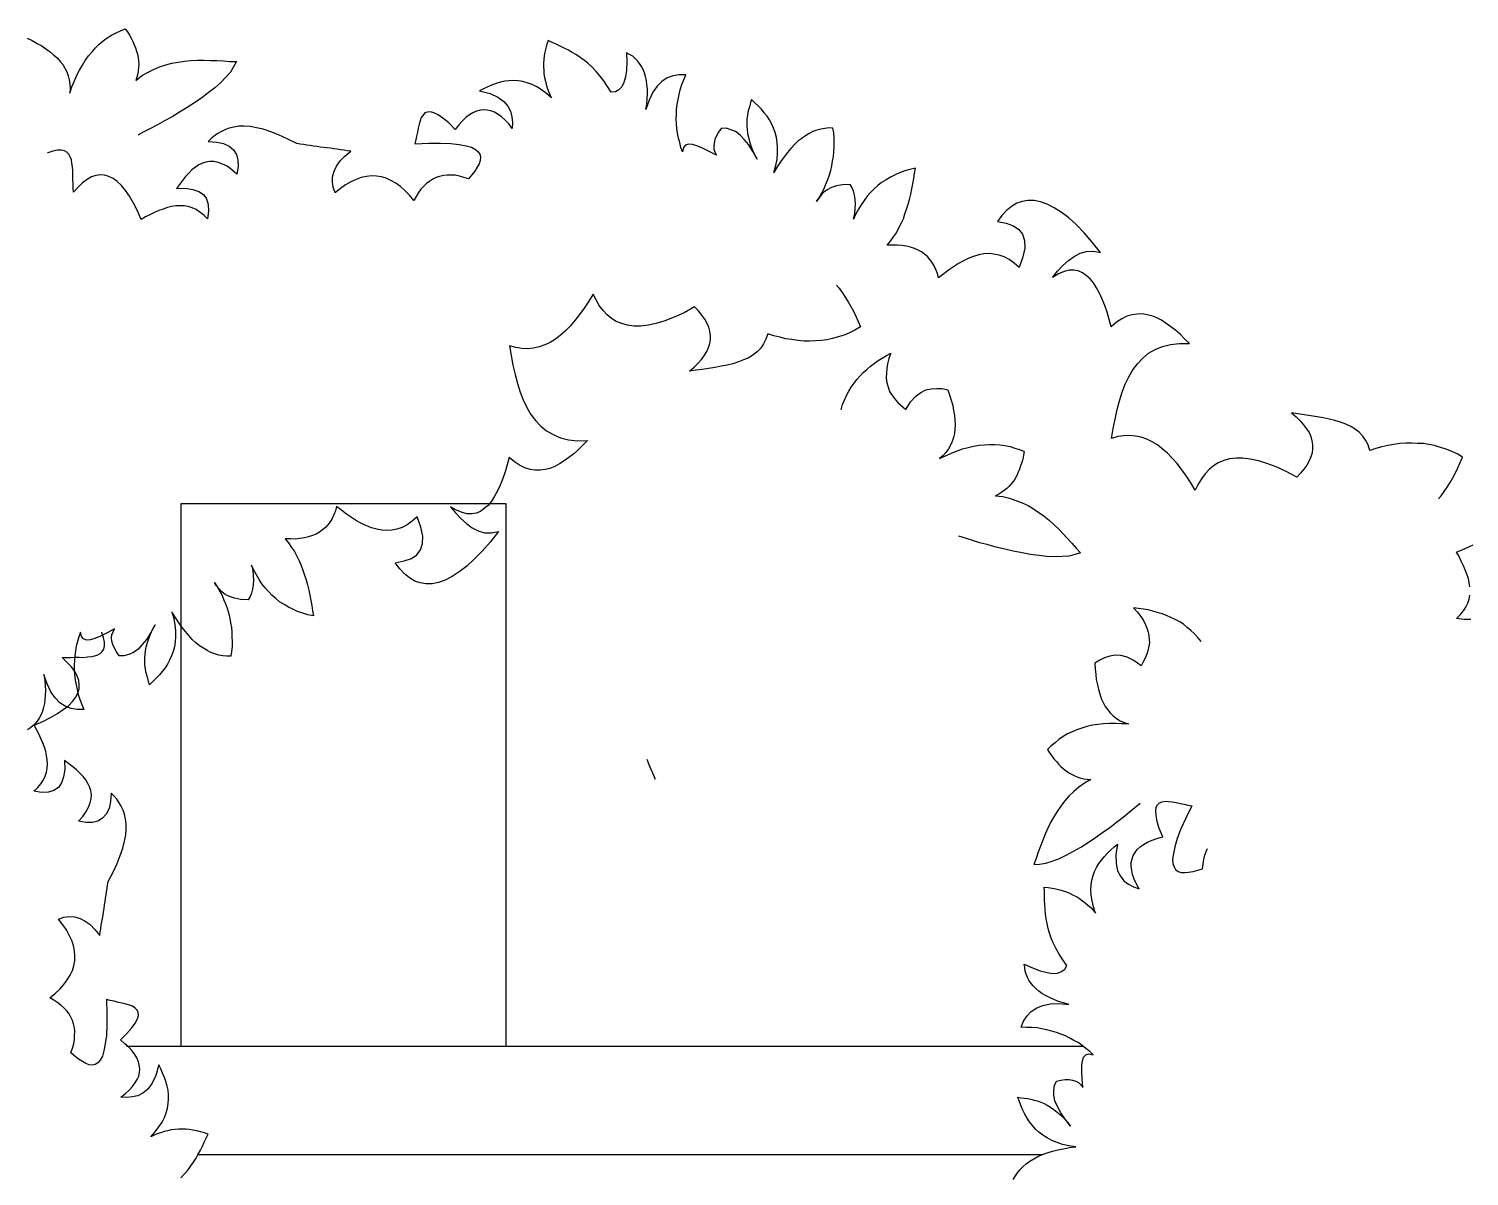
# Model space of a CAD drawing. Extents: x -24232 to 27340, y -23039 to 23489.
# Drawn here: x 8618 to 9282, y -18500 to -17971 of the extents above; entities that cross this region are included whole.
import ezdxf

# ---------------------------------------------------------------- set-up
doc = ezdxf.new("R2010")
doc.units = 0
doc.header["$LTSCALE"] = 10
for name, color, linetype in [('0-PLANTS', 11, 'CONTINUOUS'), ('1', 1, 'CONTINUOUS'), ('3', 3, 'CONTINUOUS')]:
    doc.layers.add(name, color=color, linetype=linetype)

msp = doc.modelspace()

# ---------------------------------------------------------------- linework, layer by layer
at = {"layer": '0-PLANTS', "color": 11}
msp.add_lwpolyline([(8906.47, -18316.71), (8903.49, -18309.91), (8902.56, -18307.4)], dxfattribs=at)
for points in [[(8907.22, -18318.43), (8907.22, -18318.43)], [(8976.02, -18346.05), (8976.02, -18346.05)]]:
    msp.add_lwpolyline(points, close=True, dxfattribs=at)
at = {"layer": '1'}
for p, q in [((8837.61, -18189.61), (8687.61, -18189.61)), ((8687.61, -18189.61), (8687.61, -18439.61)), ((8837.61, -18439.61), (8837.61, -18189.61))]:
    msp.add_line(p, q, dxfattribs=at)
for points in [[(8616.82, -17974.85), (8619.1, -17975.98), (8621.39, -17977.25), (8623.53, -17978.39), (8625.43, -17979.83), (8627.32, -17981.13), (8628.94, -17982.46), (8630.58, -17983.92), (8631.96, -17985.55), (8633.19, -17987.05), (8634.17, -17988.71), (8635.01, -17990.39), (8635.73, -17992.21), (8636.18, -17994.07), (8636.52, -17996.06), (8636.58, -17998.09), (8636.38, -18000.14), (8636.38, -18000.14), (8637.45, -17997.33), (8638.53, -17994.51), (8639.63, -17991.96), (8640.88, -17989.54), (8642.28, -17987.23), (8643.56, -17985.08), (8645.11, -17983.03), (8646.69, -17981.11), (8648.27, -17979.33), (8650, -17977.67), (8651.75, -17976.14), (8653.64, -17974.74), (8655.68, -17973.45), (8657.75, -17972.44), (8659.81, -17971.42), (8662.03, -17970.52), (8662.03, -17970.52), (8662.98, -17971.92), (8663.94, -17973.45), (8664.76, -17974.86), (8665.45, -17976.41), (8666.13, -17977.84), (8666.68, -17979.27), (8667.24, -17980.84), (8667.66, -17982.29), (8667.94, -17983.75), (8668.08, -17985.23), (8668.24, -17986.84), (8668.12, -17988.34), (8668, -17989.84), (8667.73, -17991.22), (8667.34, -17992.75), (8666.81, -17994.29), (8666.81, -17994.29), (8669.45, -17992.27), (8672.27, -17990.64), (8674.98, -17989.29), (8677.84, -17988.06), (8680.72, -17987.09), (8683.5, -17986.41), (8686.43, -17985.85), (8689.36, -17985.43), (8692.31, -17985.14), (8695.28, -17984.98), (8698.25, -17984.96), (8701.24, -17985.07), (8704.23, -17985.18), (8707.22, -17985.29), (8710.23, -17985.53), (8713.22, -17985.64), (8713.22, -17985.64), (8711.97, -17988.07), (8710.45, -17990.52), (8708.38, -17992.89), (8705.92, -17995.44), (8703.31, -17997.73), (8700.29, -18000.06), (8697.27, -18002.39), (8693.97, -18004.61), (8690.53, -18006.84), (8687.08, -18008.95), (8683.63, -18011.05), (8680.16, -18012.88), (8676.83, -18014.83), (8673.61, -18016.5), (8670.64, -18018.02), (8667.81, -18019.52)], [(9267.48, -18187.28), (9268.62, -18185.88), (9270.04, -18183.86), (9271.46, -18181.83), (9272.75, -18179.66), (9274.05, -18177.48), (9275.22, -18175.3), (9276.39, -18172.97), (9277.45, -18170.51), (9278.51, -18168.04), (9278.51, -18168.04), (9275.94, -18166.56), (9273.49, -18165.37), (9270.89, -18164.3), (9268.26, -18163.5), (9265.63, -18162.7), (9262.97, -18162.17), (9260.44, -18161.78), (9257.74, -18161.65), (9255.05, -18161.52), (9252.34, -18161.52), (9249.6, -18161.8), (9246.85, -18162.2), (9244.11, -18162.61), (9241.33, -18163.28), (9238.56, -18163.96), (9235.75, -18164.9), (9235.75, -18164.9), (9234.92, -18162.38), (9233.78, -18160.23), (9232.47, -18158.34), (9230.89, -18156.56), (9229, -18155.16), (9226.96, -18153.87), (9224.62, -18152.83), (9222.28, -18151.92), (9219.65, -18151.12), (9217, -18150.45), (9214.21, -18149.9), (9211.42, -18149.36), (9208.49, -18148.93), (9205.55, -18148.51), (9202.61, -18148.08), (9199.68, -18147.66), (9199.68, -18147.66), (9201.8, -18149.49), (9203.65, -18151.3), (9205.23, -18153.08), (9206.54, -18154.97), (9207.72, -18156.71), (9208.49, -18158.55), (9208.97, -18160.49), (9209.33, -18162.29), (9209.28, -18164.18), (9209.1, -18166.06), (9208.51, -18167.89), (9207.79, -18169.72), (9206.78, -18171.65), (9205.38, -18173.54), (9203.84, -18175.42), (9202.03, -18177.27), (9202.03, -18177.27), (9197.15, -18174.63), (9192.61, -18172.55), (9188.31, -18170.91), (9184.36, -18169.71), (9180.65, -18168.93), (9177.17, -18168.45), (9174.06, -18168.42), (9171.05, -18168.8), (9168.39, -18169.62), (9165.86, -18170.59), (9163.69, -18172), (9161.62, -18173.69), (9159.8, -18175.68), (9158.09, -18177.94), (9156.62, -18180.51), (9155.27, -18183.22), (9155.27, -18183.22), (9153.29, -18179.91), (9151.17, -18176.72), (9149.02, -18173.8), (9146.86, -18171.01), (9144.67, -18168.49), (9142.45, -18166.24), (9140.09, -18164.11), (9137.82, -18162.4), (9135.39, -18160.94), (9132.94, -18159.75), (9130.32, -18158.82), (9127.8, -18158.3), (9125.12, -18158.03), (9122.4, -18158.17), (9119.65, -18158.57), (9116.73, -18159.37), (9116.73, -18159.37), (9117.44, -18154.84), (9118.28, -18150.45), (9119.26, -18146.08), (9120.34, -18141.99), (9121.54, -18138.04), (9122.98, -18134.39), (9124.68, -18130.91), (9126.49, -18127.7), (9128.66, -18124.93), (9131.08, -18122.33), (9133.73, -18120.15), (9136.75, -18118.42), (9140.14, -18116.99), (9143.89, -18116.01), (9148, -18115.6), (9152.6, -18115.65), (9152.6, -18115.65), (9150.5, -18113.55), (9148.41, -18111.45), (9146.29, -18109.61), (9144.02, -18107.9), (9141.87, -18106.33), (9139.71, -18104.9), (9137.52, -18103.74), (9135.31, -18102.84), (9133.06, -18102.35), (9130.79, -18101.99), (9128.48, -18102.03), (9126.15, -18102.34), (9123.78, -18103.06), (9121.35, -18104.31), (9119.03, -18105.84), (9116.53, -18107.89), (9116.53, -18107.89), (9115.64, -18104.55), (9114.62, -18101.2), (9113.57, -18098.12), (9112.37, -18095.16), (9111.15, -18092.46), (9109.76, -18090.02), (9108.37, -18087.72), (9106.79, -18085.8), (9105.05, -18084.28), (9103.28, -18083.02), (9101.33, -18082.15), (9099.33, -18081.82), (9097.16, -18081.87), (9094.8, -18082.45), (9092.26, -18083.56), (9089.52, -18085.18), (9089.52, -18085.18), (9091.84, -18082.3), (9094.26, -18079.69), (9096.79, -18077.37), (9099.42, -18075.46), (9102.27, -18073.98), (9105.2, -18073.19), (9108.32, -18073.09), (9111.65, -18073.69), (9111.65, -18073.69), (9107.79, -18068.84), (9104.01, -18064.67), (9100.45, -18060.94), (9096.97, -18057.75), (9093.44, -18055.1), (9090.26, -18053.03), (9087.04, -18051.35), (9083.9, -18050.23), (9080.98, -18049.67), (9078.13, -18049.66), (9075.52, -18050.08), (9073, -18050.91), (9070.55, -18052.43), (9068.2, -18054.23), (9066.07, -18056.59), (9064.04, -18059.37), (9064.04, -18059.37), (9068.16, -18060.19), (9071.43, -18061.32), (9073.97, -18063.06), (9075.65, -18065.26), (9076.57, -18068.19), (9076.65, -18071.59), (9075.83, -18075.7), (9074.14, -18080.55), (9074.14, -18080.55), (9071.76, -18078.55), (9069.49, -18076.84), (9067.17, -18075.66), (9064.81, -18074.89), (9062.42, -18074.38), (9060.14, -18074.15), (9057.82, -18074.33), (9055.48, -18074.78), (9053.1, -18075.49), (9050.85, -18076.35), (9048.44, -18077.47), (9046.15, -18078.73), (9043.83, -18080.26), (9041.51, -18081.79), (9039.32, -18083.47), (9036.97, -18085.27), (9036.97, -18085.27), (9036.49, -18083.33), (9035.72, -18081.49), (9034.94, -18079.79), (9034.01, -18078.21), (9032.92, -18076.88), (9031.84, -18075.56), (9030.45, -18074.47), (9029.07, -18073.39), (9027.53, -18072.56), (9025.84, -18071.85), (9024, -18071.26), (9022.15, -18070.81), (9020.02, -18070.46), (9017.87, -18070.25), (9015.7, -18070.31), (9013.26, -18070.34), (9013.26, -18070.34), (9014.8, -18068.46), (9016.22, -18066.43), (9017.49, -18064.52), (9018.65, -18062.34), (9019.67, -18060.27), (9020.7, -18058.07), (9021.46, -18055.84), (9022.22, -18053.62), (9022.98, -18051.39), (9023.61, -18049.15), (9024.12, -18046.76), (9024.62, -18044.38), (9025.13, -18041.99), (9025.5, -18039.59), (9025.88, -18037.19), (9026.25, -18034.79), (9026.25, -18034.79), (9023.76, -18035.35), (9021.38, -18036.07), (9019, -18036.91), (9016.87, -18037.92), (9014.74, -18038.93), (9012.73, -18040.09), (9010.7, -18041.38), (9008.93, -18042.83), (9007.15, -18044.41), (9005.51, -18046.01), (9003.98, -18047.75), (9002.57, -18049.65), (9001.29, -18051.68), (9000, -18053.72), (8998.84, -18055.91), (8997.8, -18058.25), (8997.8, -18058.25), (8998.32, -18055.72), (8998.54, -18053.44), (8998.63, -18051.15), (8998.56, -18049.11), (8998.21, -18047.18), (8997.71, -18045.37), (8997.05, -18043.82), (8996.13, -18042.24), (8996.13, -18042.24), (8992.72, -18042.44), (8989.96, -18042.98), (8987.59, -18043.7), (8985.59, -18044.72), (8983.98, -18045.91), (8982.76, -18047.28), (8981.68, -18048.66), (8980.72, -18050.19), (8980.72, -18050.19), (8982, -18048.15), (8983.15, -18046.1), (8984.16, -18044.17), (8985.04, -18042.09), (8985.92, -18040.01), (8986.67, -18037.92), (8987.28, -18035.81), (8987.76, -18033.69), (8988.11, -18031.56), (8988.46, -18029.43), (8988.67, -18027.28), (8988.74, -18025.12), (8988.82, -18022.96), (8988.77, -18020.79), (8988.59, -18018.47), (8988.26, -18016.27), (8988.26, -18016.27), (8986.37, -18016.22), (8984.46, -18016.44), (8982.66, -18016.8), (8980.85, -18017.3), (8979.03, -18017.93), (8977.31, -18018.85), (8975.58, -18019.9), (8973.84, -18021.08), (8972.09, -18022.39), (8970.44, -18023.99), (8968.78, -18025.72), (8967.24, -18027.6), (8965.69, -18029.62), (8964.11, -18031.9), (8962.53, -18034.18), (8961.06, -18036.74), (8961.06, -18036.74), (8961.91, -18033.58), (8962.47, -18030.65), (8962.73, -18027.97), (8962.72, -18025.4), (8962.55, -18022.94), (8962.24, -18020.61), (8961.65, -18018.38), (8960.9, -18016.41), (8960.01, -18014.43), (8958.97, -18012.57), (8957.93, -18010.84), (8956.6, -18009.22), (8955.27, -18007.6), (8953.79, -18006.1), (8952.31, -18004.6), (8950.7, -18003.08), (8950.7, -18003.08), (8950.29, -18004.53), (8949.87, -18005.98), (8949.46, -18007.43), (8949.03, -18009.01), (8948.89, -18010.49), (8948.59, -18012.08), (8948.57, -18013.71), (8948.55, -18015.33), (8948.65, -18016.96), (8948.88, -18018.75), (8949.25, -18020.54), (8949.73, -18022.49), (8950.35, -18024.45), (8951.11, -18026.42), (8952.11, -18028.55), (8953.26, -18030.69), (8953.26, -18030.69), (8951.31, -18027.11), (8949.44, -18024.08), (8947.39, -18021.58), (8945.43, -18019.49), (8943.28, -18017.92), (8941.2, -18017.04), (8938.96, -18016.41), (8936.79, -18016.47), (8936.79, -18016.47), (8935.53, -18018.24), (8934.55, -18019.91), (8933.84, -18021.6), (8933.42, -18023.18), (8933.27, -18024.65), (8933.39, -18026.16), (8933.93, -18027.56), (8934.62, -18028.85), (8934.62, -18028.85), (8931.14, -18027.02), (8928.18, -18025.5), (8925.57, -18024.44), (8923.47, -18023.82), (8921.72, -18023.65), (8920.32, -18024.19), (8919.39, -18025.31), (8918.93, -18027.3), (8918.93, -18027.3), (8918.18, -18025.2), (8917.59, -18022.97), (8916.99, -18020.88), (8916.53, -18018.67), (8916.34, -18016.48), (8916.15, -18014.3), (8915.96, -18012.11), (8916.05, -18009.82), (8916.13, -18007.66), (8916.48, -18005.39), (8916.84, -18003.12), (8917.34, -18000.87), (8917.83, -17998.62), (8918.61, -17996.26), (8919.5, -17994.04), (8920.41, -17991.7), (8920.41, -17991.7), (8917.43, -17991.67), (8914.54, -17992.2), (8911.87, -17993.15), (8909.41, -17994.81), (8907.29, -17997.04), (8905.25, -17999.81), (8903.54, -18003.44), (8902.03, -18007.76), (8902.03, -18007.76), (8902.42, -18005.22), (8902.66, -18002.81), (8902.75, -18000.51), (8902.69, -17998.34), (8902.49, -17996.29), (8902.27, -17994.37), (8901.91, -17992.58), (8901.4, -17990.9), (8900.74, -17989.35), (8900.06, -17987.93), (8899.12, -17986.48), (8898.16, -17985.3), (8897.04, -17984.24), (8895.93, -17983.18), (8894.52, -17982.37), (8893.11, -17981.55), (8893.11, -17981.55), (8893.24, -17985.76), (8893, -17989.53), (8892.55, -17992.74), (8891.89, -17995.24), (8890.88, -17997.31), (8889.52, -17998.67), (8887.94, -17999.59), (8886.03, -17999.81), (8886.03, -17999.81), (8884.27, -17997.06), (8882.63, -17994.46), (8880.81, -17992.25), (8879.12, -17990.19), (8877.28, -17988.25), (8875.42, -17986.57), (8873.66, -17985.18), (8871.77, -17983.78), (8869.99, -17982.52), (8868.07, -17981.38), (8866.28, -17980.39), (8864.34, -17979.39), (8862.53, -17978.53), (8860.72, -17977.67), (8858.78, -17976.81), (8856.97, -17975.95), (8856.97, -17975.95), (8856.39, -17977.65), (8855.94, -17979.5), (8855.5, -17981.22), (8855.19, -17982.95), (8855.02, -17984.69), (8854.86, -17986.3), (8854.82, -17988.06), (8854.93, -17989.7), (8855.04, -17991.33), (8855.28, -17992.98), (8855.66, -17994.64), (8856.05, -17996.17), (8856.58, -17997.71), (8857.09, -17999.39), (8857.76, -18000.81), (8858.55, -18002.38), (8858.55, -18002.38), (8856.18, -18000.38), (8853.91, -17998.67), (8851.75, -17997.24), (8849.55, -17996.21), (8847.32, -17995.45), (8845.21, -17994.83), (8843.08, -17994.48), (8841.06, -17994.42), (8839.02, -17994.49), (8836.97, -17994.69), (8835.02, -17995.18), (8832.93, -17995.78), (8831.11, -17996.42), (8829.13, -17997.3), (8827.14, -17998.19), (8825.29, -17999.09), (8825.29, -17999.09), (8830.18, -18000.39), (8833.8, -18002.1), (8836.59, -18004), (8838.4, -18006.21), (8839.67, -18008.5), (8840.22, -18011.13), (8840.5, -18013.73), (8840.37, -18016.43), (8840.37, -18016.43), (8838.82, -18014.38), (8837.1, -18012.58), (8835.49, -18011.07), (8833.84, -18009.96), (8832.17, -18008.98), (8830.61, -18008.28), (8828.88, -18007.98), (8827.28, -18007.82), (8825.63, -18008.06), (8823.96, -18008.44), (8822.26, -18009.22), (8820.68, -18010.15), (8819.06, -18011.48), (8817.28, -18013.06), (8815.75, -18014.81), (8814.05, -18016.94), (8814.05, -18016.94), (8811.1, -18013.94), (8808.47, -18011.78), (8806.19, -18010.21), (8804.25, -18009.2), (8802.67, -18008.77), (8801.3, -18008.91), (8800.18, -18009.34), (8799.27, -18010.33), (8798.48, -18011.48), (8797.93, -18012.91), (8797.5, -18014.49), (8797.05, -18016.34), (8796.73, -18018.21), (8796.27, -18020.06), (8795.97, -18021.79), (8795.53, -18023.51), (8795.53, -18023.51), (8801.91, -18023.32), (8807.34, -18023.18), (8812.06, -18023.38), (8815.94, -18023.9), (8819.13, -18024.48), (8821.64, -18025.14), (8823.44, -18026.13), (8824.68, -18027.2), (8825.52, -18028.36), (8825.79, -18029.75), (8825.64, -18031.22), (8825.08, -18032.79), (8824.25, -18034.33), (8823.13, -18036.12), (8821.73, -18037.88), (8820.21, -18039.62), (8820.21, -18039.62), (8818.1, -18039.01), (8816.13, -18038.41), (8814.13, -18038.07), (8812.24, -18038.02), (8810.35, -18037.97), (8808.7, -18038.21), (8806.9, -18038.58), (8805.36, -18039.1), (8803.79, -18039.9), (8802.36, -18040.7), (8800.9, -18041.78), (8799.69, -18043.01), (8798.33, -18044.5), (8797.23, -18046.02), (8796.11, -18047.8), (8795.1, -18049.74), (8795.1, -18049.74), (8793.05, -18047.23), (8790.95, -18045.13), (8788.83, -18043.29), (8786.69, -18041.73), (8784.51, -18040.43), (8782.31, -18039.4), (8780.07, -18038.77), (8777.81, -18038.41), (8775.51, -18038.32), (8773.18, -18038.63), (8770.83, -18039.08), (8768.45, -18039.93), (8766.03, -18041.04), (8763.6, -18042.43), (8761.26, -18044.09), (8758.76, -18046.15), (8758.76, -18046.15), (8757.79, -18043.61), (8757.49, -18041.15), (8757.6, -18038.72), (8758.25, -18036.21), (8759.43, -18033.89), (8761.02, -18031.47), (8763.27, -18029.26), (8765.94, -18026.95), (8765.94, -18026.95), (8764.33, -18026.79), (8762.87, -18026.51), (8761.26, -18026.35), (8759.66, -18026.06), (8758.19, -18025.91), (8756.59, -18025.62), (8755.11, -18025.47), (8753.52, -18025.18), (8751.91, -18025.02), (8750.45, -18024.74), (8748.84, -18024.58), (8747.24, -18024.29), (8745.77, -18024.14), (8744.17, -18023.85), (8742.69, -18023.71), (8741.1, -18023.41), (8741.1, -18023.41), (8736.71, -18021.22), (8732.69, -18019.47), (8729.04, -18018.02), (8725.63, -18016.87), (8722.45, -18016.15), (8719.53, -18015.59), (8716.83, -18015.46), (8714.39, -18015.49), (8712.06, -18015.8), (8709.98, -18016.28), (8708.16, -18016.91), (8706.31, -18017.81), (8704.71, -18018.87), (8703.12, -18019.93), (8701.65, -18021.14), (8700.29, -18022.5), (8700.29, -18022.5), (8704.2, -18022.75), (8707.37, -18023.47), (8709.96, -18024.67), (8711.96, -18026.36), (8713.24, -18028.51), (8713.94, -18031.02), (8714.05, -18034.01), (8713.44, -18037.47), (8713.44, -18037.47), (8711.2, -18035.49), (8708.92, -18033.91), (8706.85, -18032.89), (8704.89, -18032.16), (8702.91, -18031.69), (8701.01, -18031.64), (8699.22, -18032), (8697.54, -18032.52), (8695.97, -18033.31), (8694.38, -18034.37), (8692.77, -18035.57), (8691.27, -18037.04), (8689.76, -18038.65), (8688.37, -18040.41), (8686.96, -18042.3), (8685.56, -18044.2), (8685.56, -18044.2), (8689.63, -18044.06), (8693.11, -18044.54), (8695.86, -18045.48), (8698.02, -18046.92), (8699.44, -18048.95), (8700.27, -18051.47), (8700.37, -18054.6), (8699.88, -18058.21), (8699.88, -18058.21), (8698.16, -18056.41), (8696.4, -18055.02), (8694.62, -18053.89), (8692.81, -18053.04), (8690.97, -18052.45), (8689.11, -18052.13), (8687.21, -18052.08), (8685.31, -18052.16), (8683.38, -18052.51), (8681.45, -18052.86), (8679.48, -18053.62), (8677.51, -18054.37), (8675.53, -18055.26), (8673.39, -18056.27), (8671.4, -18057.29), (8669.39, -18058.44), (8669.39, -18058.44), (8667.61, -18054.48), (8665.8, -18050.91), (8663.94, -18047.75), (8662.04, -18045.12), (8660.24, -18042.78), (8658.25, -18040.96), (8656.36, -18039.55), (8654.43, -18038.55), (8652.45, -18037.95), (8650.56, -18037.9), (8648.51, -18038.1), (8646.41, -18038.84), (8644.4, -18040), (8642.35, -18041.55), (8640.26, -18043.51), (8638.13, -18045.88), (8638.13, -18045.88), (8638.05, -18043.97), (8637.98, -18041.93), (8637.91, -18039.9), (8637.82, -18037.99), (8637.89, -18035.97), (8637.66, -18034.18), (8637.43, -18032.4), (8637.17, -18030.89), (8636.63, -18029.48), (8635.94, -18028.33), (8635.08, -18027.43), (8633.92, -18026.77), (8632.46, -18026.49), (8630.7, -18026.46), (8628.63, -18026.93), (8626.24, -18027.78), (8626.24, -18027.78), (8626.14, -18027.68)], [(8989.94, -18088.77), (8991.08, -18090.16), (8992.5, -18092.18), (8993.92, -18094.21), (8995.22, -18096.38), (8996.52, -18098.56), (8997.68, -18100.75), (8998.86, -18103.07), (8999.91, -18105.54), (9000.97, -18108), (9000.97, -18108), (8998.41, -18109.48), (8995.95, -18110.67), (8993.35, -18111.74), (8990.72, -18112.54), (8988.09, -18113.34), (8985.43, -18113.87), (8982.9, -18114.26), (8980.2, -18114.39), (8977.51, -18114.52), (8974.8, -18114.52), (8972.06, -18114.24), (8969.32, -18113.84), (8966.57, -18113.43), (8963.79, -18112.76), (8961.02, -18112.09), (8958.22, -18111.14), (8958.22, -18111.14), (8957.38, -18113.66), (8956.24, -18115.81), (8954.94, -18117.7), (8953.35, -18119.48), (8951.46, -18120.88), (8949.42, -18122.17), (8947.09, -18123.21), (8944.74, -18124.12), (8942.11, -18124.92), (8939.47, -18125.59), (8936.68, -18126.14), (8933.89, -18126.68), (8930.95, -18127.11), (8928.01, -18127.53), (8925.07, -18127.96), (8922.14, -18128.38), (8922.14, -18128.38), (8924.26, -18126.55), (8926.11, -18124.74), (8927.7, -18122.96), (8929, -18121.07), (8930.18, -18119.33), (8930.95, -18117.49), (8931.43, -18115.55), (8931.8, -18113.75), (8931.75, -18111.86), (8931.56, -18109.98), (8930.97, -18108.15), (8930.25, -18106.32), (8929.25, -18104.39), (8927.84, -18102.5), (8926.3, -18100.62), (8924.49, -18098.77), (8924.49, -18098.77), (8919.61, -18101.42), (8915.07, -18103.49), (8910.77, -18105.13), (8906.82, -18106.33), (8903.11, -18107.11), (8899.64, -18107.59), (8896.52, -18107.62), (8893.51, -18107.24), (8890.85, -18106.42), (8888.32, -18105.45), (8886.15, -18104.04), (8884.09, -18102.35), (8882.27, -18100.36), (8880.55, -18098.1), (8879.08, -18095.53), (8877.73, -18092.82), (8877.73, -18092.82), (8875.75, -18096.13), (8873.63, -18099.32), (8871.48, -18102.24), (8869.32, -18105.03), (8867.13, -18107.55), (8864.92, -18109.8), (8862.55, -18111.93), (8860.28, -18113.64), (8857.86, -18115.1), (8855.4, -18116.29), (8852.78, -18117.22), (8850.26, -18117.74), (8847.58, -18118.01), (8844.86, -18117.87), (8842.11, -18117.47), (8839.19, -18116.67), (8839.19, -18116.67), (8839.91, -18121.2), (8840.75, -18125.59), (8841.72, -18129.96), (8842.8, -18134.05), (8844, -18138), (8845.45, -18141.65), (8847.15, -18145.14), (8848.95, -18148.34), (8851.12, -18151.11), (8853.54, -18153.71), (8856.2, -18155.89), (8859.21, -18157.62), (8862.6, -18159.05), (8866.36, -18160.03), (8870.46, -18160.44), (8875.06, -18160.39), (8875.06, -18160.39), (8872.96, -18162.49), (8870.87, -18164.59), (8868.75, -18166.43), (8866.48, -18168.14), (8864.33, -18169.71), (8862.17, -18171.14), (8859.99, -18172.3), (8857.77, -18173.2), (8855.52, -18173.69), (8853.25, -18174.05), (8850.95, -18174.01), (8848.61, -18173.7), (8846.24, -18172.99), (8843.81, -18171.74), (8841.5, -18170.2), (8838.99, -18168.15), (8838.99, -18168.15), (8838.1, -18171.49), (8837.08, -18174.84), (8836.03, -18177.92), (8834.83, -18180.88), (8833.61, -18183.58), (8832.22, -18186.02), (8830.83, -18188.32), (8829.26, -18190.24), (8827.51, -18191.76), (8825.74, -18193.02), (8823.79, -18193.89), (8821.8, -18194.22), (8819.62, -18194.17), (8817.26, -18193.59), (8814.72, -18192.48), (8811.98, -18190.86), (8811.98, -18190.86), (8814.3, -18193.74), (8816.72, -18196.35), (8819.26, -18198.67), (8821.88, -18200.58), (8824.74, -18202.06), (8827.66, -18202.85), (8830.78, -18202.95), (8834.11, -18202.35), (8834.11, -18202.35), (8830.25, -18207.2), (8826.47, -18211.37), (8822.91, -18215.1), (8819.43, -18218.29), (8815.9, -18220.94), (8812.72, -18223.02), (8809.5, -18224.69), (8806.36, -18225.81), (8803.44, -18226.37), (8800.6, -18226.38), (8797.98, -18225.96), (8795.46, -18225.13), (8793.01, -18223.61), (8790.67, -18221.81), (8788.54, -18219.45), (8786.5, -18216.67), (8786.5, -18216.67), (8790.62, -18215.85), (8793.89, -18214.72), (8796.43, -18212.98), (8798.11, -18210.78), (8799.04, -18207.85), (8799.11, -18204.45), (8798.3, -18200.34), (8796.6, -18195.49), (8796.6, -18195.49), (8794.22, -18197.49), (8791.95, -18199.2), (8789.63, -18200.38), (8787.27, -18201.15), (8784.88, -18201.66), (8782.6, -18201.89), (8780.28, -18201.71), (8777.94, -18201.26), (8775.57, -18200.55), (8773.31, -18199.69), (8770.9, -18198.57), (8768.61, -18197.31), (8766.29, -18195.78), (8763.97, -18194.25), (8761.78, -18192.57), (8759.43, -18190.77), (8759.43, -18190.77), (8758.95, -18192.71), (8758.18, -18194.55), (8757.4, -18196.25), (8756.47, -18197.83), (8755.39, -18199.16), (8754.3, -18200.48), (8752.92, -18201.57), (8751.53, -18202.65), (8749.99, -18203.48), (8748.3, -18204.19), (8746.46, -18204.78), (8744.61, -18205.23), (8742.48, -18205.58), (8740.33, -18205.79), (8738.16, -18205.73), (8735.72, -18205.7), (8735.72, -18205.7), (8737.26, -18207.58), (8738.68, -18209.61), (8739.95, -18211.52), (8741.12, -18213.7), (8742.13, -18215.77), (8743.16, -18217.97), (8743.92, -18220.2), (8744.68, -18222.42), (8745.45, -18224.65), (8746.07, -18226.89), (8746.58, -18229.28), (8747.09, -18231.67), (8747.59, -18234.05), (8747.97, -18236.45), (8748.34, -18238.85), (8748.71, -18241.25), (8748.71, -18241.25), (8746.22, -18240.69), (8743.85, -18239.98), (8741.46, -18239.13), (8739.33, -18238.12), (8737.2, -18237.11), (8735.19, -18235.96), (8733.16, -18234.67), (8731.4, -18233.22), (8729.61, -18231.63), (8727.97, -18230.03), (8726.44, -18228.29), (8725.04, -18226.4), (8723.75, -18224.36), (8722.47, -18222.32), (8721.3, -18220.13), (8720.26, -18217.79), (8720.26, -18217.79), (8720.78, -18220.32), (8721, -18222.6), (8721.09, -18224.89), (8721.03, -18226.93), (8720.67, -18228.86), (8720.18, -18230.67), (8719.52, -18232.22), (8718.59, -18233.8), (8718.59, -18233.8), (8715.18, -18233.6), (8712.42, -18233.06), (8710.05, -18232.34), (8708.05, -18231.32), (8706.45, -18230.13), (8705.23, -18228.76), (8704.14, -18227.38), (8703.18, -18225.85), (8703.18, -18225.85), (8704.46, -18227.89), (8705.61, -18229.94), (8706.62, -18231.87), (8707.5, -18233.95), (8708.38, -18236.03), (8709.13, -18238.12), (8709.75, -18240.23), (8710.23, -18242.35), (8710.57, -18244.48), (8710.92, -18246.61), (8711.13, -18248.76), (8711.21, -18250.92), (8711.29, -18253.08), (8711.23, -18255.25), (8711.05, -18257.57), (8710.73, -18259.77), (8710.73, -18259.77), (8708.84, -18259.82), (8706.92, -18259.6), (8705.12, -18259.24), (8703.31, -18258.74), (8701.49, -18258.11), (8699.77, -18257.19), (8698.05, -18256.14), (8696.3, -18254.96), (8694.55, -18253.65), (8692.9, -18252.05), (8691.24, -18250.32), (8689.7, -18248.44), (8688.15, -18246.42), (8686.57, -18244.14), (8684.99, -18241.86), (8683.52, -18239.3), (8683.52, -18239.3), (8684.37, -18242.46), (8684.93, -18245.39), (8685.2, -18248.07), (8685.18, -18250.64), (8685.02, -18253.1), (8684.7, -18255.43), (8684.11, -18257.66), (8683.36, -18259.63), (8682.47, -18261.61), (8681.44, -18263.47), (8680.39, -18265.2), (8679.06, -18266.82), (8677.73, -18268.44), (8676.25, -18269.94), (8674.78, -18271.44), (8673.16, -18272.96), (8673.16, -18272.96), (8672.75, -18271.51), (8672.34, -18270.06), (8671.92, -18268.61), (8671.5, -18267.03), (8671.35, -18265.55), (8671.06, -18263.96), (8671.03, -18262.33), (8671.01, -18260.71), (8671.12, -18259.08), (8671.35, -18257.29), (8671.71, -18255.5), (8672.2, -18253.55), (8672.82, -18251.6), (8673.57, -18249.63), (8674.58, -18247.49), (8675.72, -18245.35), (8675.72, -18245.35), (8673.77, -18248.93), (8671.9, -18251.96), (8669.85, -18254.46), (8667.89, -18256.55), (8665.74, -18258.12), (8663.66, -18259), (8661.42, -18259.63), (8659.25, -18259.57), (8659.25, -18259.57), (8657.99, -18257.8), (8657.01, -18256.14), (8656.31, -18254.44), (8655.88, -18252.86), (8655.73, -18251.39), (8655.85, -18249.89), (8656.39, -18248.48), (8657.08, -18247.19), (8657.08, -18247.19), (8653.6, -18249.02), (8650.64, -18250.54), (8648.03, -18251.61), (8645.93, -18252.22), (8644.19, -18252.39), (8642.78, -18251.85), (8641.85, -18250.73), (8641.39, -18248.74), (8641.39, -18248.74), (8640.65, -18250.85), (8640.05, -18253.07), (8639.45, -18255.16), (8638.99, -18257.37), (8638.8, -18259.56), (8638.61, -18261.74), (8638.42, -18263.93), (8638.51, -18266.22), (8638.59, -18268.38), (8638.95, -18270.65), (8639.31, -18272.92), (8639.8, -18275.17), (8640.29, -18277.42), (8641.07, -18279.78), (8641.96, -18282), (8642.87, -18284.34), (8642.87, -18284.34), (8639.9, -18284.37), (8637, -18283.84), (8634.33, -18282.89), (8631.87, -18281.23), (8629.75, -18279.01), (8627.72, -18276.23), (8626, -18272.6), (8624.49, -18268.28), (8624.49, -18268.28), (8624.88, -18270.82), (8625.12, -18273.23), (8625.21, -18275.53), (8625.15, -18277.7), (8624.95, -18279.75), (8624.73, -18281.67), (8624.37, -18283.46), (8623.86, -18285.14), (8623.2, -18286.69), (8622.53, -18288.12), (8621.59, -18289.56), (8620.62, -18290.74), (8619.5, -18291.8), (8618.39, -18292.86), (8616.98, -18293.67)], [(8992.01, -18146.19), (8992.01, -18146.19), (8992.71, -18143.81), (8993.54, -18141.71), (8994.55, -18139.59), (8995.59, -18137.65), (8996.63, -18135.72), (8997.96, -18133.85), (8999.31, -18132.17), (9000.76, -18130.57), (9002.22, -18128.97), (9003.88, -18127.55), (9005.55, -18126.12), (9007.32, -18124.78), (9009.09, -18123.43), (9010.99, -18122.36), (9012.97, -18121.19), (9014.95, -18120.01), (9014.95, -18120.01), (9014.08, -18122.6), (9013.38, -18124.98), (9013.04, -18127.12), (9012.89, -18129.25), (9012.82, -18131.27), (9013.01, -18132.97), (9013.38, -18134.66), (9013.84, -18136.24), (9014.38, -18137.71), (9015.2, -18139.06), (9016.1, -18140.31), (9017.11, -18141.63), (9018.2, -18142.86), (9019.38, -18143.97), (9020.64, -18144.99), (9021.9, -18146), (9021.9, -18146), (9024.01, -18142.51), (9026.42, -18139.95), (9028.72, -18138.16), (9031.08, -18136.95), (9033.52, -18136.49), (9036.09, -18136.31), (9038.59, -18136.42), (9041.14, -18136.91), (9041.14, -18136.91), (9041.97, -18139.31), (9042.72, -18141.81), (9043.46, -18144.13), (9043.81, -18146.49), (9044.25, -18148.74), (9044.47, -18150.83), (9044.62, -18153.01), (9044.46, -18155.14), (9044.29, -18157.08), (9043.83, -18158.95), (9043.25, -18160.74), (9042.49, -18162.54), (9041.52, -18164.18), (9040.36, -18165.84), (9038.99, -18167.33), (9037.41, -18168.66), (9037.41, -18168.66), (9040.15, -18167.4), (9042.88, -18166.14), (9045.45, -18165.1), (9048.04, -18164.24), (9050.66, -18163.57), (9053.08, -18162.92), (9055.62, -18162.55), (9058.09, -18162.28), (9060.47, -18162.12), (9062.87, -18162.14), (9065.18, -18162.28), (9067.52, -18162.6), (9069.87, -18163.11), (9072.06, -18163.83), (9074.25, -18164.55), (9076.45, -18165.46), (9076.45, -18165.46), (9076.16, -18167.12), (9075.77, -18168.89), (9075.37, -18170.46), (9074.78, -18172.06), (9074.27, -18173.56), (9073.66, -18174.96), (9072.96, -18176.48), (9072.24, -18177.8), (9071.42, -18179.04), (9070.49, -18180.2), (9069.48, -18181.46), (9068.34, -18182.45), (9067.2, -18183.43), (9066.04, -18184.23), (9064.69, -18185.05), (9063.24, -18185.78), (9063.24, -18185.78), (9066.54, -18186.19), (9069.69, -18186.99), (9072.58, -18187.93), (9075.48, -18189.05), (9078.21, -18190.38), (9080.67, -18191.84), (9083.15, -18193.48), (9085.55, -18195.24), (9087.86, -18197.09), (9090.08, -18199.05), (9092.23, -18201.12), (9094.28, -18203.29), (9096.34, -18205.47), (9098.4, -18207.64), (9100.37, -18209.92), (9102.43, -18212.09), (9102.43, -18212.09), (9099.84, -18212.94), (9097.04, -18213.63), (9093.9, -18213.88), (9090.37, -18213.98), (9086.9, -18213.78), (9083.11, -18213.33), (9079.32, -18212.88), (9075.41, -18212.16), (9071.39, -18211.35), (9067.46, -18210.43), (9063.52, -18209.52), (9059.76, -18208.4), (9056.01, -18207.46), (9052.54, -18206.4), (9049.37, -18205.41), (9046.3, -18204.5)], [(9281.86, -18227.87), (9281.53, -18225.94), (9281.21, -18224), (9280.48, -18222.02), (9279.75, -18220.04), (9278.88, -18218.05), (9277.9, -18215.91), (9276.9, -18213.9), (9275.77, -18211.87), (9275.77, -18211.87), (9279.76, -18210.15), (9283.35, -18208.37)], [(9282.37, -18242.84), (9279.24, -18242.9), (9275.64, -18242.37), (9275.64, -18242.37), (9277.46, -18240.67), (9278.87, -18238.93), (9280.02, -18237.16), (9280.89, -18235.36), (9281.5, -18233.53), (9281.85, -18231.66)], [(9158.02, -18253.03), (9158.02, -18253.03), (9156.47, -18251.1), (9154.91, -18249.47), (9153.17, -18247.89), (9151.48, -18246.49), (9149.79, -18245.09), (9147.85, -18243.86), (9145.96, -18242.82), (9144.01, -18241.89), (9142.06, -18240.97), (9139.98, -18240.28), (9137.89, -18239.59), (9135.75, -18239.01), (9133.6, -18238.44), (9131.44, -18238.17), (9129.16, -18237.83), (9126.88, -18237.5), (9126.88, -18237.5), (9128.67, -18239.56), (9130.21, -18241.5), (9131.34, -18243.35), (9132.29, -18245.26), (9133.12, -18247.11), (9133.59, -18248.76), (9133.88, -18250.46), (9134.05, -18252.09), (9134.11, -18253.66), (9133.86, -18255.22), (9133.5, -18256.71), (9133.07, -18258.32), (9132.52, -18259.87), (9131.86, -18261.35), (9131.07, -18262.76), (9130.29, -18264.18), (9130.29, -18264.18), (9127.01, -18261.75), (9123.82, -18260.29), (9121.02, -18259.51), (9118.37, -18259.28), (9115.94, -18259.78), (9113.49, -18260.58), (9111.22, -18261.63), (9109.05, -18263.05), (9109.05, -18263.05), (9109.18, -18265.59), (9109.43, -18268.19), (9109.63, -18270.61), (9110.2, -18272.93), (9110.65, -18275.18), (9111.23, -18277.2), (9111.93, -18279.28), (9112.87, -18281.19), (9113.76, -18282.91), (9114.91, -18284.47), (9116.11, -18285.91), (9117.5, -18287.29), (9119.02, -18288.44), (9120.73, -18289.54), (9122.56, -18290.4), (9124.52, -18291.02), (9124.52, -18291.02), (9121.51, -18290.9), (9118.5, -18290.77), (9115.73, -18290.78), (9113.01, -18290.96), (9110.34, -18291.33), (9107.85, -18291.65), (9105.35, -18292.27), (9102.97, -18292.96), (9100.71, -18293.71), (9098.5, -18294.64), (9096.4, -18295.64), (9094.36, -18296.82), (9092.38, -18298.18), (9090.62, -18299.68), (9088.87, -18301.17), (9087.17, -18302.85), (9087.17, -18302.85), (9088.08, -18304.28), (9089.1, -18305.77), (9090.07, -18307.07), (9091.23, -18308.33), (9092.26, -18309.52), (9093.36, -18310.59), (9094.58, -18311.73), (9095.75, -18312.68), (9096.98, -18313.52), (9098.28, -18314.23), (9099.69, -18315.02), (9101.12, -18315.5), (9102.55, -18315.98), (9103.92, -18316.28), (9105.48, -18316.53), (9107.11, -18316.65), (9107.11, -18316.65), (9104.2, -18318.28), (9101.59, -18320.22), (9099.27, -18322.18), (9097.01, -18324.31), (9094.99, -18326.58), (9093.26, -18328.86), (9091.59, -18331.33), (9090.04, -18333.86), (9088.6, -18336.45), (9087.29, -18339.11), (9086.09, -18341.83), (9085, -18344.62), (9083.92, -18347.41), (9082.84, -18350.2), (9081.88, -18353.06), (9080.8, -18355.85), (9080.8, -18355.85), (9083.52, -18355.66), (9086.37, -18355.24), (9089.37, -18354.28), (9092.68, -18353.03), (9095.81, -18351.53), (9099.15, -18349.68), (9102.48, -18347.83), (9105.83, -18345.68), (9109.24, -18343.41), (9112.54, -18341.07), (9115.83, -18338.73), (9118.89, -18336.27), (9122, -18333.99), (9124.81, -18331.69), (9127.38, -18329.57), (9129.87, -18327.56)], [(8687.67, -18500.3), (8689.36, -18498.45), (8690.78, -18496.71), (8692.21, -18494.83), (8693.49, -18493.08), (8694.65, -18491.17), (8695.66, -18489.39), (8696.69, -18487.47), (8697.56, -18485.67), (8698.44, -18483.87), (8699.33, -18481.93), (8700.21, -18480.13), (8700.21, -18480.13), (8698.52, -18479.54), (8696.67, -18479.06), (8694.96, -18478.6), (8693.23, -18478.27), (8691.49, -18478.08), (8689.88, -18477.9), (8688.13, -18477.84), (8686.49, -18477.93), (8684.85, -18478.02), (8683.2, -18478.24), (8681.53, -18478.6), (8680, -18478.97), (8678.45, -18479.48), (8676.77, -18479.97), (8675.34, -18480.62), (8673.77, -18481.4), (8673.77, -18481.4), (8675.79, -18479.05), (8677.53, -18476.8), (8678.99, -18474.66), (8680.05, -18472.47), (8680.83, -18470.25), (8681.47, -18468.15), (8681.85, -18466.02), (8681.93, -18464), (8681.89, -18461.96), (8681.71, -18459.91), (8681.25, -18457.96), (8680.67, -18455.86), (8680.06, -18454.03), (8679.2, -18452.04), (8678.33, -18450.04), (8677.45, -18448.18), (8677.45, -18448.18), (8676.1, -18453.05), (8674.34, -18456.65), (8672.41, -18459.42), (8670.18, -18461.2), (8667.87, -18462.44), (8665.24, -18462.96), (8662.63, -18463.21), (8659.94, -18463.05), (8659.94, -18463.05), (8662.01, -18461.52), (8663.82, -18459.82), (8665.36, -18458.23), (8666.49, -18456.59), (8667.48, -18454.94), (8668.2, -18453.39), (8668.52, -18451.66), (8668.7, -18450.06), (8668.48, -18448.41), (8668.12, -18446.74), (8667.36, -18445.03), (8666.46, -18443.44), (8665.15, -18441.8), (8663.58, -18440), (8661.86, -18438.45), (8659.74, -18436.72), (8659.74, -18436.72), (8662.78, -18433.81), (8664.97, -18431.2), (8666.57, -18428.94), (8667.6, -18427.02), (8668.05, -18425.44), (8667.93, -18424.07), (8667.51, -18422.94), (8666.53, -18422.02), (8665.4, -18421.22), (8663.97, -18420.65), (8662.39, -18420.2), (8660.54, -18419.73), (8658.68, -18419.39), (8656.84, -18418.91), (8655.11, -18418.58), (8653.4, -18418.12), (8653.4, -18418.12), (8653.51, -18424.51), (8653.58, -18429.94), (8653.33, -18434.66), (8652.76, -18438.53), (8652.14, -18441.71), (8651.45, -18444.21), (8650.44, -18446), (8649.36, -18447.23), (8648.18, -18448.05), (8646.8, -18448.3), (8645.32, -18448.14), (8643.76, -18447.56), (8642.23, -18446.71), (8640.46, -18445.57), (8638.72, -18444.15), (8636.99, -18442.6), (8636.99, -18442.6), (8637.63, -18440.51), (8638.25, -18438.54), (8638.61, -18436.55), (8638.68, -18434.66), (8638.76, -18432.77), (8638.54, -18431.12), (8638.19, -18429.32), (8637.69, -18427.77), (8636.91, -18426.19), (8636.12, -18424.75), (8635.07, -18423.27), (8633.85, -18422.05), (8632.37, -18420.67), (8630.87, -18419.55), (8629.1, -18418.41), (8627.18, -18417.38), (8627.18, -18417.38), (8629.71, -18415.36), (8631.84, -18413.29), (8633.7, -18411.19), (8635.29, -18409.06), (8636.61, -18406.9), (8637.67, -18404.72), (8638.32, -18402.48), (8638.71, -18400.22), (8638.83, -18397.93), (8638.55, -18395.59), (8638.13, -18393.24), (8637.31, -18390.85), (8636.22, -18388.42), (8634.87, -18385.96), (8633.23, -18383.61), (8631.21, -18381.08), (8631.21, -18381.08), (8633.75, -18380.15), (8636.22, -18379.88), (8638.65, -18380.01), (8641.15, -18380.7), (8643.46, -18381.9), (8645.85, -18383.52), (8648.04, -18385.8), (8650.32, -18388.49), (8650.32, -18388.49), (8650.5, -18386.89), (8650.79, -18385.43), (8650.97, -18383.82), (8651.28, -18382.23), (8651.45, -18380.75), (8651.76, -18379.16), (8651.92, -18377.69), (8652.24, -18376.1), (8652.41, -18374.49), (8652.71, -18373.03), (8652.89, -18371.42), (8653.2, -18369.83), (8653.37, -18368.36), (8653.68, -18366.76), (8653.84, -18365.29), (8654.15, -18363.7), (8654.15, -18363.7), (8656.4, -18359.34), (8658.2, -18355.33), (8659.69, -18351.7), (8660.88, -18348.31), (8661.64, -18345.14), (8662.23, -18342.22), (8662.4, -18339.53), (8662.4, -18337.09), (8662.11, -18334.75), (8661.67, -18332.67), (8661.06, -18330.84), (8660.18, -18328.98), (8659.14, -18327.37), (8658.09, -18325.76), (8656.9, -18324.28), (8655.56, -18322.91), (8655.56, -18322.91), (8655.27, -18326.81), (8654.51, -18329.98), (8653.27, -18332.55), (8651.56, -18334.53), (8649.39, -18335.78), (8646.87, -18336.45), (8643.88, -18336.53), (8640.43, -18335.87), (8640.43, -18335.87), (8642.44, -18333.65), (8644.05, -18331.39), (8645.09, -18329.34), (8645.85, -18327.39), (8646.34, -18325.41), (8646.41, -18323.52), (8646.07, -18321.72), (8645.58, -18320.04), (8644.8, -18318.46), (8643.76, -18316.85), (8642.59, -18315.23), (8641.13, -18313.71), (8639.53, -18312.18), (8637.79, -18310.77), (8635.92, -18309.34), (8634.04, -18307.91), (8634.04, -18307.91), (8634.13, -18311.99), (8633.61, -18315.45), (8632.63, -18318.19), (8631.17, -18320.33), (8629.12, -18321.73), (8626.59, -18322.54), (8623.46, -18322.6), (8619.86, -18322.06), (8619.86, -18322.06), (8621.68, -18320.37), (8623.09, -18318.62), (8624.24, -18316.85), (8625.11, -18315.05), (8625.72, -18313.22), (8626.07, -18311.36), (8626.14, -18309.47), (8626.08, -18307.57), (8625.75, -18305.63), (8625.43, -18303.7), (8624.7, -18301.72), (8623.97, -18299.74), (8623.1, -18297.74), (8622.12, -18295.6), (8621.12, -18293.59), (8619.99, -18291.57), (8619.99, -18291.57), (8623.98, -18289.84), (8627.57, -18288.07), (8630.75, -18286.26), (8633.4, -18284.38), (8635.77, -18282.61), (8637.61, -18280.64), (8639.04, -18278.77), (8640.07, -18276.85), (8640.69, -18274.88), (8640.77, -18272.99), (8640.59, -18270.94), (8639.87, -18268.83), (8638.74, -18266.8), (8637.21, -18264.74), (8635.27, -18262.62), (8632.94, -18260.46), (8632.94, -18260.46), (8634.84, -18260.4), (8636.88, -18260.36), (8638.92, -18260.31), (8640.82, -18260.26), (8642.85, -18260.34), (8644.63, -18260.14), (8646.42, -18259.93), (8647.94, -18259.69), (8649.35, -18259.17), (8650.51, -18258.48), (8651.42, -18257.63), (8652.09, -18256.49), (8652.39, -18255.03), (8652.45, -18253.27), (8652, -18251.19), (8651.18, -18248.79), (8651.18, -18248.79), (8651.27, -18248.7)], [(9071.39, -18501.12), (9072.35, -18499.44), (9073.4, -18497.94), (9074.57, -18496.47), (9075.87, -18495.05), (9077.39, -18493.83), (9079.04, -18492.66), (9080.81, -18491.53), (9082.72, -18490.44), (9084.84, -18489.56), (9087.08, -18488.72), (9089.42, -18488.05), (9091.88, -18487.42), (9094.6, -18486.87), (9097.32, -18486.32), (9100.26, -18485.99), (9100.26, -18485.99), (9097.01, -18485.52), (9094.11, -18484.88), (9091.54, -18484.06), (9089.18, -18483.02), (9086.99, -18481.9), (9084.97, -18480.69), (9083.16, -18479.27), (9081.65, -18477.8), (9080.18, -18476.2), (9078.88, -18474.51), (9077.71, -18472.86), (9076.75, -18471), (9075.79, -18469.14), (9074.99, -18467.19), (9074.2, -18465.24), (9073.45, -18463.16), (9073.45, -18463.16), (9074.94, -18463.35), (9076.44, -18463.54), (9077.93, -18463.74), (9079.55, -18463.97), (9080.97, -18464.42), (9082.55, -18464.78), (9084.05, -18465.4), (9085.55, -18466.02), (9087.01, -18466.77), (9088.55, -18467.69), (9090.06, -18468.73), (9091.65, -18469.95), (9093.2, -18471.29), (9094.71, -18472.76), (9096.27, -18474.53), (9097.79, -18476.43), (9097.79, -18476.43), (9095.27, -18473.23), (9093.23, -18470.31), (9091.75, -18467.43), (9090.6, -18464.81), (9090.01, -18462.21), (9090.03, -18459.95), (9090.34, -18457.65), (9091.25, -18455.68), (9091.25, -18455.68), (9093.37, -18455.22), (9095.29, -18454.98), (9097.12, -18455), (9098.74, -18455.24), (9100.16, -18455.69), (9101.49, -18456.39), (9102.57, -18457.44), (9103.48, -18458.58), (9103.48, -18458.58), (9103.17, -18454.67), (9102.95, -18451.35), (9103, -18448.53), (9103.27, -18446.35), (9103.8, -18444.69), (9104.86, -18443.61), (9106.26, -18443.2), (9108.26, -18443.56), (9108.26, -18443.56), (9106.62, -18442.05), (9104.82, -18440.62), (9103.14, -18439.24), (9101.29, -18437.94), (9099.35, -18436.9), (9097.42, -18435.86), (9095.49, -18434.82), (9093.35, -18434), (9091.34, -18433.22), (9089.11, -18432.65), (9086.89, -18432.08), (9084.62, -18431.64), (9082.36, -18431.2), (9079.88, -18430.98), (9077.5, -18430.93), (9074.98, -18430.83), (9074.98, -18430.83), (9076.14, -18428.09), (9077.77, -18425.64), (9079.7, -18423.57), (9082.19, -18421.96), (9085.08, -18420.9), (9088.43, -18420.13), (9092.44, -18419.99), (9097, -18420.31), (9097, -18420.31), (9094.52, -18419.66), (9092.21, -18418.93), (9090.07, -18418.1), (9088.1, -18417.19), (9086.29, -18416.19), (9084.62, -18415.23), (9083.11, -18414.19), (9081.78, -18413.05), (9080.61, -18411.83), (9079.57, -18410.65), (9078.62, -18409.22), (9077.92, -18407.86), (9077.39, -18406.42), (9076.86, -18404.98), (9076.66, -18403.36), (9076.47, -18401.75), (9076.47, -18401.75), (9080.29, -18403.53), (9083.84, -18404.8), (9086.96, -18405.66), (9089.53, -18406.05), (9091.83, -18405.93), (9093.61, -18405.23), (9095.09, -18404.14), (9096.04, -18402.47), (9096.04, -18402.47), (9094.22, -18399.76), (9092.48, -18397.23), (9091.17, -18394.69), (9089.94, -18392.32), (9088.89, -18389.86), (9088.09, -18387.49), (9087.51, -18385.32), (9086.96, -18383.02), (9086.51, -18380.9), (9086.22, -18378.69), (9086.03, -18376.64), (9085.87, -18374.47), (9085.8, -18372.47), (9085.73, -18370.47), (9085.7, -18368.34), (9085.64, -18366.34), (9085.64, -18366.34), (9087.43, -18366.48), (9089.31, -18366.8), (9091.06, -18367.07), (9092.77, -18367.48), (9094.44, -18368.01), (9095.98, -18368.5), (9097.61, -18369.16), (9099.06, -18369.91), (9100.52, -18370.66), (9101.94, -18371.53), (9103.32, -18372.54), (9104.57, -18373.5), (9105.78, -18374.59), (9107.11, -18375.73), (9108.15, -18376.91), (9109.28, -18378.25), (9109.28, -18378.25), (9108.38, -18375.28), (9107.71, -18372.52), (9107.25, -18369.97), (9107.17, -18367.54), (9107.36, -18365.2), (9107.63, -18363.02), (9108.15, -18360.92), (9108.89, -18359.04), (9109.76, -18357.19), (9110.76, -18355.39), (9111.98, -18353.8), (9113.36, -18352.12), (9114.67, -18350.69), (9116.27, -18349.22), (9117.87, -18347.75), (9119.42, -18346.41), (9119.42, -18346.41), (9118.68, -18351.41), (9118.82, -18355.41), (9119.46, -18358.73), (9120.77, -18361.27), (9122.38, -18363.34), (9124.57, -18364.88), (9126.85, -18366.17), (9129.37, -18367.12), (9129.37, -18367.12), (9128.11, -18364.88), (9127.14, -18362.59), (9126.39, -18360.51), (9126.02, -18358.56), (9125.78, -18356.64), (9125.76, -18354.94), (9126.16, -18353.23), (9126.65, -18351.69), (9127.53, -18350.27), (9128.54, -18348.89), (9129.93, -18347.64), (9131.4, -18346.55), (9133.26, -18345.59), (9135.43, -18344.58), (9137.63, -18343.87), (9140.26, -18343.15), (9140.26, -18343.15), (9138.68, -18339.25), (9137.74, -18335.98), (9137.19, -18333.26), (9137.04, -18331.09), (9137.27, -18329.47), (9137.94, -18328.27), (9138.78, -18327.4), (9140.05, -18326.96), (9141.41, -18326.69), (9142.95, -18326.75), (9144.57, -18326.99), (9146.45, -18327.3), (9148.29, -18327.75), (9150.17, -18328.06), (9151.88, -18328.47), (9153.63, -18328.74), (9153.63, -18328.74), (9150.93, -18334.53), (9148.65, -18339.46), (9146.97, -18343.87), (9145.91, -18347.64), (9145.18, -18350.8), (9144.79, -18353.36), (9144.99, -18355.41), (9145.48, -18356.98), (9146.22, -18358.2), (9147.38, -18359), (9148.79, -18359.45), (9150.45, -18359.55), (9152.2, -18359.4), (9154.28, -18359.08), (9156.45, -18358.5), (9158.66, -18357.78), (9158.66, -18357.78), (9158.93, -18355.61), (9159.15, -18353.56), (9159.64, -18351.59), (9160.34, -18349.83), (9160.9, -18348.43)]]:
    msp.add_lwpolyline(points, dxfattribs=at)
at = {"layer": '3'}
for p, q in [((8662.64, -18439.61), (9103.58, -18439.61)), ((8695.53, -18489.61), (9084.72, -18489.61))]:
    msp.add_line(p, q, dxfattribs=at)

doc.saveas('drawing.dxf')
